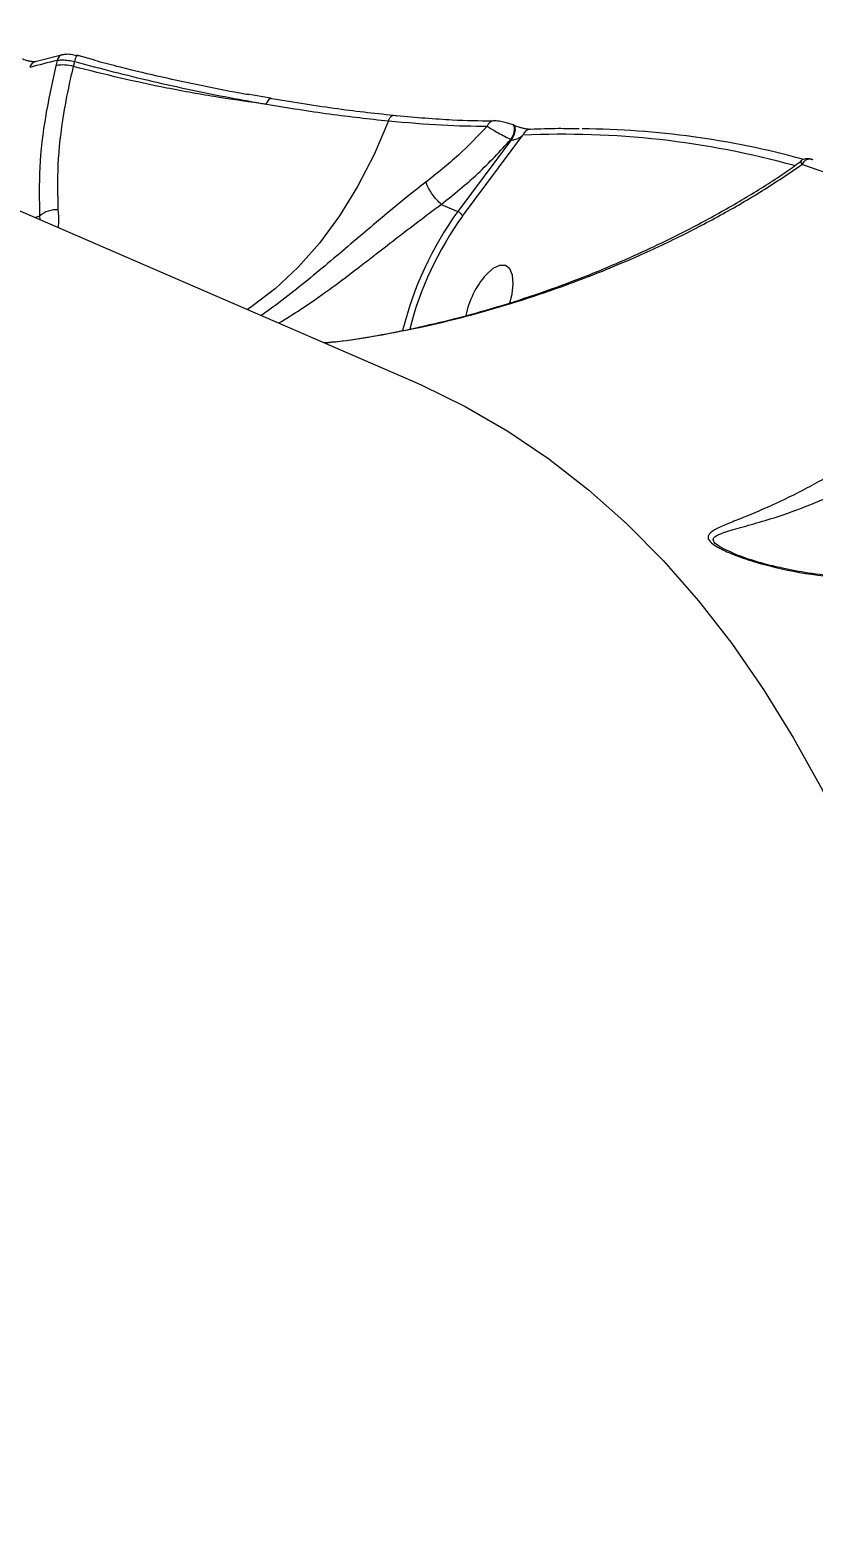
# Model space of a CAD drawing. Header units: millimetres. Extents: x -4781 to 5098, y -4410 to 4664.
# Drawn here: x -310.6 to -229.2, y -889.9 to -735 of the extents above; entities that cross this region are included whole.
import ezdxf

# ---------------------------------------------------------------- set-up
doc = ezdxf.new("R2010")
doc.units = ezdxf.units.MM
for name, color, linetype in [('DIKOM_ОБЪЕКТ', 7, 'Continuous'), ('DIKOM_РАЗМЕР_ЗОНА', 7, 'Continuous'), ('DIKOM_РАЗМЕР_ОБЪЕКТА', 7, 'Continuous')]:
    doc.layers.add(name, color=color, linetype=linetype)
doc.styles.add('style1', font='arial.ttf', dxfattribs={"width": 0.8})
doc.dimstyles.new('1-50', dxfattribs={"dimtxt": 300, "dimasz": 200, "dimexe": 100, "dimexo": 0, "dimgap": 100, "dimtad": 1, "dimtxsty": 'style1', "dimcen": 200, "dimclrd": 7, "dimclre": 7, "dimclrt": 7, "dimadec": 1, "dimazin": 2, "dimtfac": 1, "dimtmove": 0, "dimatfit": 2, "dimfxl": 0, "dimlwd": 25, "dimlwe": 18, "dimarcsym": 0})

# ---------------------------------------------------------------- blocks, each defined once
blk = doc.blocks.new('*D54')
at = {"layer": 'Defpoints', "color": 0, "transparency": 16777216}
for p in [(2534.93, 1098.4), (-3331.22, 763.4), (2534.93, -3200.56)]:
    blk.add_point(p, dxfattribs=at)
at = {"layer": 'DIKOM_РАЗМЕР_ОБЪЕКТА', "color": 7, "lineweight": 18, "transparency": 16777216}
for p, q in [((2534.93, 1098.4), (2534.93, -3300.56)), ((-3331.22, 763.4), (-3331.22, -3300.56))]:
    blk.add_line(p, q, dxfattribs=at)
at = {"layer": 'DIKOM_РАЗМЕР_ОБЪЕКТА', "color": 7, "lineweight": 25, "transparency": 16777216}
blk.add_line((-3131.22, -3200.56), (2334.93, -3200.56), dxfattribs=at)
at = {"layer": 'DIKOM_РАЗМЕР_ОБЪЕКТА', "color": 7, "transparency": 16777216}
for points in [[(-3131.22, -3167.23), (-3131.22, -3233.9), (-3331.22, -3200.56)], [(2334.93, -3167.23), (2334.93, -3233.9), (2534.93, -3200.56)]]:
    blk.add_solid(points, dxfattribs=at)
at = {"layer": 'DIKOM_РАЗМЕР_ОБЪЕКТА', "color": 7, "transparency": 16777216, "insert": (941.13, -2947.39), "char_height": 300, "attachment_point": 5, "style": 'style1'}
blk.add_mtext('5870', dxfattribs=at)
blk = doc.blocks.new('*D57')
at = {"layer": 'Defpoints', "color": 0, "transparency": 16777216}
for p in [(4034.06, 1180.11), (-4781.22, 856.14), (4034.06, -4310.06)]:
    blk.add_point(p, dxfattribs=at)
at = {"layer": 'DIKOM_РАЗМЕР_ЗОНА', "color": 7, "lineweight": 18, "transparency": 16777216}
for p, q in [((4034.06, 1180.11), (4034.06, -4410.06)), ((-4781.22, 856.14), (-4781.22, -4410.06))]:
    blk.add_line(p, q, dxfattribs=at)
at = {"layer": 'DIKOM_РАЗМЕР_ЗОНА', "color": 7, "lineweight": 25, "transparency": 16777216}
blk.add_line((-4581.22, -4310.06), (3834.06, -4310.06), dxfattribs=at)
at = {"layer": 'DIKOM_РАЗМЕР_ЗОНА', "color": 7, "transparency": 16777216}
for points in [[(-4581.22, -4276.72), (-4581.22, -4343.39), (-4781.22, -4310.06)], [(3834.06, -4276.72), (3834.06, -4343.39), (4034.06, -4310.06)]]:
    blk.add_solid(points, dxfattribs=at)
at = {"layer": 'DIKOM_РАЗМЕР_ЗОНА', "color": 7, "transparency": 16777216, "insert": (-1490.8, -4056.88), "char_height": 300, "attachment_point": 5, "style": 'style1'}
blk.add_mtext('8820', dxfattribs=at)

msp = doc.modelspace()

# ---------------------------------------------------------------- linework, layer by layer
at = {"layer": 'DIKOM_ОБЪЕКТ', "color": 7, "linetype": 'Continuous', "lineweight": 15}
for p, q in [((-539.698, -655.018), (-270.839, -771.456)), ((-310.056, -738.271), (-307.185, -737.542)), ((-307.774, -738.156), (-307.909, -738.705)), ((-306.081, -738.794), (-305.956, -738.287)), ((-305.77, -737.594), (-303.892, -738.102)), ((-288.019, -741.635), (-285.611, -742.06)), ((-262.863, -744.419), (-262.394, -744.413)), ((-260.411, -744.845), (-260.504, -744.828)), ((-260.411, -744.845), (-260.339, -744.876)), ((-260.574, -746.385), (-266.16, -753.849)), ((-265.664, -754.32), (-259.384, -745.929)), ((-260.646, -746.354), (-260.574, -746.385)), ((-267.878, -753.103), (-267.871, -753.107)), ((-267.871, -753.107), (-266.16, -753.849)), ((-309.603, -754.327), (-310.05, -754.474)), ((-309.603, -754.327), (-309.584, -754.676))]:
    msp.add_line(p, q, dxfattribs=at)
at = {"layer": 'DIKOM_ОБЪЕКТ', "color": 7, "linetype": 'Continuous', "lineweight": 15, "flags": 128}
for points in [[(-305.783, -737.643), (-305.782, -737.641), (-305.781, -737.637)], [(-273.366, -744.433), (-274.858, -747.936), (-276.56, -751.24), (-278.454, -754.312), (-280.522, -757.123), (-282.744, -759.644), (-285.096, -761.85), (-287.557, -763.72), (-288.009, -764.019)], [(-273.366, -744.433), (-273.295, -744.271), (-273.207, -744.129), (-273.105, -744.013), (-272.992, -743.926), (-272.872, -743.871), (-272.75, -743.851), (-272.629, -743.867), (-272.514, -743.917)], [(-262.394, -744.413), (-262.337, -744.41), (-262.336, -744.41)], [(-260.646, -746.354), (-260.5, -746.126), (-260.38, -745.87), (-260.293, -745.604), (-260.249, -745.352), (-260.25, -745.132), (-260.296, -744.963), (-260.383, -744.859), (-260.411, -744.845)], [(-260.574, -746.385), (-260.428, -746.157), (-260.308, -745.901), (-260.221, -745.635), (-260.177, -745.383), (-260.178, -745.163), (-260.223, -744.995), (-260.311, -744.891), (-260.337, -744.876)], [(-260.739, -763.324), (-260.519, -762.449), (-260.395, -761.357), (-260.477, -760.447), (-260.758, -759.794), (-261.215, -759.448), (-261.812, -759.44), (-262.5, -759.769), (-263.223, -760.409)], [(-270.839, -771.456), (-269.974, -771.837), (-265.398, -774.084), (-260.967, -776.655), (-256.688, -779.548), (-252.563, -782.759), (-248.596, -786.285), (-244.79, -790.124), (-241.151, -794.272), (-237.68, -798.724), (-234.381, -803.478), (-231.258, -808.528), (-228.312, -813.869), (-225.548, -819.497), (-222.966, -825.406), (-220.571, -831.591), (-218.363, -838.047), (-216.346, -844.766), (-214.521, -851.744), (-212.889, -858.973), (-211.452, -866.447), (-210.212, -874.158), (-209.169, -882.1), (-208.325, -890.265)]]:
    msp.add_lwpolyline(points, dxfattribs=at)
at = {"layer": 'DIKOM_ОБЪЕКТ', "color": 7, "linetype": 'Continuous', "lineweight": 15}
for centre, radius, start, end in [((-274.456, -875.215), 141.05, 103.66325, 104.85769), ((-309.821, -739.06), 0.823, 106.54715, 167.37834), ((-307.171, -742.389), 3.757, 73.13833, 101.33771), ((-306.971, -738.338), 0.824, 105.06092, 167.27644), ((-368.391, -721.109), 64.755, 344.61636, 345.20715), ((-285.262, -742.816), 0.796, 116.23937, 171.91656), ((-285.597, -742.272), 0.171, 41.30053, 95.8098), ((-262.284, -745.267), 0.861, 97.36047, 160.84881), ((-258.531, -746.172), 0.887, 94.442, 164.14061), ((-255.116, -835.374), 89.546, 74.50282, 92.73209), ((-253.737, -833.854), 88.583, 74.69089, 89.67162), ((-229.556, -749.335), 0.924, 69.32608, 156.77694), ((-255.606, -826.548), 81.568, 50.69725, 72.00327), ((-307.906, -756.186), 2.517, 84.43881, 132.38885), ((-237.117, -774.809), 35.817, 144.1828, 166.09205), ((-237.486, -774.649), 34.746, 144.19258, 165.69677), ((-256.129, -766.575), 9.399, 138.99899, 168.22513)]:
    msp.add_arc(centre, radius, start, end, dxfattribs=at)
for points, knots in [([(-311.4, -737.989), (-311.388, -737.995), (-311.305, -738.035), (-311.076, -738.114), (-310.744, -738.205), (-310.421, -738.261), (-310.195, -738.278), (-310.068, -738.273), (-310.053, -738.27), (-310.047, -738.269)], [0, 0, 0, 0, 0.0302149, 0.2066948, 0.4052733, 0.611276, 0.772839, 0.8981378, 1, 1, 1, 1]), ([(-307.909, -738.705), (-308.292, -740.435), (-309.1, -744.089), (-309.712, -749.417), (-309.64, -752.675), (-309.603, -754.327)], [0, 0, 0, 0, 0.30697067, 0.64846941, 1, 1, 1, 1]), ([(-307.774, -738.156), (-307.742, -738.148), (-307.591, -738.109), (-307.222, -738.086), (-306.615, -738.136), (-306.176, -738.237), (-305.956, -738.287)], [0, 0, 0, 0, 0.0818827, 0.3880383, 0.6939546, 1, 1, 1, 1]), ([(-307.183, -737.544), (-307.065, -737.523), (-306.752, -737.469), (-306.224, -737.521), (-305.803, -737.635), (-305.605, -737.689)], [0, 0, 0, 0, 0.24313565, 0.64460669, 1, 1, 1, 1]), ([(-305.956, -738.287), (-303.282, -738.988), (-299.23, -740.048), (-293.863, -741.222), (-289.874, -742.027), (-287.313, -742.48), (-286.051, -742.704)], [0, 0, 0, 0, 0.3951682, 0.5986698, 0.802166, 1, 1, 1, 1]), ([(-287.91, -741.721), (-288.391, -741.636), (-290.164, -741.322), (-293.332, -740.681), (-297.416, -739.789), (-300.954, -738.953), (-303.126, -738.376), (-303.896, -738.172)], [0, 0, 0, 0, 0.093965, 0.3460533, 0.5981337, 0.8575505, 1, 1, 1, 1]), ([(-307.662, -753.681), (-307.706, -752.154), (-307.794, -749.054), (-307.244, -744.383), (-306.581, -740.896), (-306.186, -739.237), (-306.081, -738.794)], [0, 0, 0, 0, 0.3414947, 0.6930081, 0.9180052, 1, 1, 1, 1]), ([(-286.051, -742.704), (-287.733, -742.476), (-291.118, -742.016), (-296.214, -741.084), (-301.226, -740.021), (-304.457, -739.204), (-306.081, -738.794)], [0, 0, 0, 0, 0.2598475, 0.5228418, 0.7602297, 1, 1, 1, 1]), ([(-286.051, -742.704), (-283.822, -743.064), (-279.313, -743.792), (-275.364, -744.217), (-273.366, -744.433)], [0, 0, 0, 0, 0.4941634, 1, 1, 1, 1]), ([(-272.514, -743.917), (-274.506, -743.704), (-278.536, -743.274), (-283.14, -742.533), (-285.469, -742.159)], [0, 0, 0, 0, 0.4941667, 1, 1, 1, 1]), ([(-273.366, -744.433), (-271.451, -744.6), (-267.572, -744.94), (-264.601, -744.969), (-263.097, -744.984)], [0, 0, 0, 0, 0.493737, 1, 1, 1, 1]), ([(-262.583, -744.462), (-263.907, -744.449), (-266.769, -744.419), (-270.506, -744.092), (-272.514, -743.917)], [0, 0, 0, 0, 0.462429, 1, 1, 1, 1]), ([(-262.335, -744.417), (-262.281, -744.415), (-262.034, -744.407), (-261.61, -744.476), (-261.042, -744.617), (-260.628, -744.746), (-260.445, -744.836), (-260.391, -744.863)], [0, 0, 0, 0, 0.09862679, 0.44880225, 0.69819583, 0.91127329, 1, 1, 1, 1]), ([(-260.337, -744.876), (-260.332, -744.878), (-260.269, -744.91), (-260.083, -744.978), (-259.795, -745.074), (-259.448, -745.168), (-259.067, -745.247), (-258.772, -745.288), (-258.606, -745.288), (-258.602, -745.288), (-258.602, -745.288)], [0, 0, 0, 0, 0.0088347, 0.1184291, 0.2412471, 0.3897077, 0.5775705, 0.8117165, 0.9942044, 1, 1, 1, 1]), ([(-263.097, -744.984), (-264.07, -746.005), (-266.027, -748.058), (-268.315, -749.876), (-269.466, -750.79)], [0, 0, 0, 0, 0.49731717, 1, 1, 1, 1]), ([(-267.871, -753.107), (-266.569, -752.062), (-263.948, -749.957), (-261.752, -747.56), (-260.646, -746.354)], [0, 0, 0, 0, 0.4967504, 1, 1, 1, 1]), ([(-263.097, -744.984), (-262.973, -745.068), (-262.724, -745.235), (-262.13, -745.583), (-261.472, -745.942), (-260.96, -746.202), (-260.708, -746.324), (-260.646, -746.354)], [0, 0, 0, 0, 0.2421325, 0.484477, 0.7176286, 0.931371, 1, 1, 1, 1]), ([(-260.574, -746.385), (-260.554, -746.392), (-260.509, -746.407), (-260.395, -746.414), (-260.207, -746.383), (-259.937, -746.285), (-259.646, -746.128), (-259.469, -745.993), (-259.384, -745.929)], [0, 0, 0, 0, 0.0437341, 0.095481, 0.2159609, 0.418812, 0.7241142, 1, 1, 1, 1]), ([(-258.6, -745.288), (-257.633, -745.25), (-255.934, -745.185), (-254.269, -745.225), (-253.55, -745.242)], [0, 0, 0, 0, 0.5685644, 1, 1, 1, 1]), ([(-280.068, -767.459), (-279.723, -767.432), (-277.594, -767.265), (-273.851, -766.636), (-268.862, -765.648), (-262.42, -764.014), (-255.492, -761.788), (-248.729, -759.089), (-243.439, -756.655), (-238.833, -754.258), (-234.446, -751.712), (-231.752, -749.885), (-230.405, -748.971)], [0, 0, 0, 0, 0.0168028, 0.1036764, 0.1898167, 0.2759781, 0.4511574, 0.5834989, 0.6869949, 0.7904952, 0.8952484, 1, 1, 1, 1]), ([(-279.983, -767.495), (-279.374, -767.431), (-277.525, -767.235), (-274.403, -766.719), (-270.482, -765.947), (-266.289, -764.956), (-261.942, -763.745), (-257.543, -762.323), (-253.158, -760.707), (-248.772, -758.885), (-244.385, -756.849), (-240.039, -754.618), (-235.878, -752.223), (-232.65, -750.193), (-230.928, -748.931), (-230.401, -748.546)], [0, 0, 0, 0, 0.0300618, 0.0912991, 0.1585007, 0.2331402, 0.3139056, 0.3965066, 0.4823713, 0.5716835, 0.6646212, 0.7620884, 0.8608979, 0.9574837, 1, 1, 1, 1]), ([(-230.412, -748.529), (-230.431, -748.536), (-230.539, -748.576), (-230.52, -748.742), (-230.432, -748.917), (-230.405, -748.971)], [0, 0, 0, 0, 0.1320256, 0.73495, 1, 1, 1, 1]), ([(-230.425, -748.529), (-230.394, -748.505), (-230.301, -748.429), (-230.121, -748.366), (-229.922, -748.331), (-229.766, -748.334), (-229.652, -748.349), (-229.542, -748.372), (-229.439, -748.4), (-229.342, -748.432), (-229.296, -748.447)], [0, 0, 0, 0, 0.0715669, 0.2198926, 0.3462661, 0.4481093, 0.5334347, 0.6330305, 0.8240511, 1, 1, 1, 1]), ([(-269.466, -750.79), (-270.219, -751.381), (-271.747, -752.579), (-274.081, -754.516), (-276.427, -756.497), (-278.809, -758.522), (-281.194, -760.525), (-283.611, -762.47), (-285.424, -763.871), (-286.374, -764.495), (-286.588, -764.635)], [0, 0, 0, 0, 0.12063482, 0.24451479, 0.37068755, 0.49977774, 0.64214776, 0.78763345, 0.95226954, 1, 1, 1, 1]), ([(-267.878, -753.103), (-268.039, -752.947), (-268.345, -752.651), (-268.787, -752.089), (-269.147, -751.538), (-269.358, -751.115), (-269.441, -750.884), (-269.462, -750.805), (-269.466, -750.79)], [0, 0, 0, 0, 0.23509664, 0.44718937, 0.65923611, 0.87136394, 0.9763692, 1, 1, 1, 1]), ([(-307.666, -755.506), (-307.656, -755.437), (-307.575, -754.885), (-307.622, -754.243), (-307.662, -753.681)], [0, 0, 0, 0, 0.1253295, 1, 1, 1, 1]), ([(-284.766, -765.424), (-284.01, -764.971), (-282.352, -763.977), (-279.691, -762.096), (-276.88, -759.993), (-274.269, -757.976), (-271.707, -755.98), (-269.797, -754.538), (-268.531, -753.57), (-268.056, -753.253), (-267.879, -753.103), (-267.878, -753.103)], [0, 0, 0, 0, 0.1589438, 0.3485668, 0.502196, 0.6597853, 0.7901616, 0.9240547, 0.9689873, 0.9999342, 1, 1, 1, 1]), ([(-265.664, -754.32), (-265.666, -754.313), (-265.673, -754.291), (-265.7, -754.232), (-265.765, -754.138), (-265.88, -754.022), (-266.018, -753.918), (-266.113, -753.872), (-266.16, -753.849)], [0, 0, 0, 0, 0.0458255, 0.141369, 0.3561878, 0.570902, 0.7855595, 1, 1, 1, 1]), ([(-213.244, -771.695), (-213.781, -772.071), (-215.081, -772.982), (-217.21, -774.502), (-219.866, -776.372), (-222.807, -778.371), (-226.283, -780.573), (-229.95, -782.657), (-233.659, -784.464), (-236.452, -785.622), (-238.405, -786.388), (-239.56, -786.917), (-240.197, -787.411), (-240.166, -787.957), (-239.428, -788.589), (-237.954, -789.316), (-235.993, -790.035), (-232.926, -790.918), (-228.747, -791.711), (-224.66, -792.01), (-222.28, -791.935), (-221.67, -791.916)], [0, 0, 0, 0, 0.031147, 0.0753855, 0.1207345, 0.1821165, 0.2453861, 0.3302597, 0.4176088, 0.5065776, 0.5523802, 0.5980985, 0.6383971, 0.6670939, 0.6962062, 0.7286728, 0.7668129, 0.8059858, 0.8877652, 0.9712472, 1, 1, 1, 1]), ([(-237.759, -789.237), (-238.186, -789.044), (-238.966, -788.691), (-239.425, -788.316), (-239.651, -787.996), (-239.595, -787.647), (-238.712, -787.229), (-237.098, -786.74), (-234.848, -786.131), (-231.992, -785.262), (-228.551, -783.931), (-224.772, -782.169), (-221.211, -780.229), (-218.266, -778.459), (-215.596, -776.771), (-213.534, -775.351), (-212.192, -774.578), (-211.706, -774.19), (-211.706, -774.189)], [0, 0, 0, 0, 0.0374304, 0.0683653, 0.0744689, 0.111504, 0.1654589, 0.2491206, 0.3333432, 0.417445, 0.5390066, 0.660401, 0.7476524, 0.8347792, 0.8964041, 0.9579815, 0.9999656, 1, 1, 1, 1]), ([(-237.556, -789.33), (-237.574, -789.324), (-237.654, -789.295), (-237.713, -789.263), (-237.759, -789.237)], [0, 0, 0, 0, 0.21878243, 1, 1, 1, 1]), ([(-237.554, -789.324), (-237.428, -789.379), (-236.994, -789.566), (-235.946, -789.931), (-234.379, -790.404), (-232.244, -790.92), (-229.563, -791.421), (-226.423, -791.762), (-223.678, -791.884), (-222.062, -791.767), (-221.567, -791.731)], [0, 0, 0, 0, 0.0314621, 0.107932, 0.2169872, 0.3446029, 0.5114086, 0.7139384, 0.912467, 1, 1, 1, 1])]:
    msp.add_open_spline(points, degree=3, knots=knots, dxfattribs=at)

# ---------------------------------------------------------------- dimensions: what is measured, and where the dimension line sits
at = {"layer": 'DIKOM_РАЗМЕР_ЗОНА'}
dim = msp.add_linear_dim(base=(4034.06, -4310.056), p1=(-4781.222, 856.139), p2=(4034.06, 1180.105), text='8820', dimstyle='1-50', dxfattribs=at)
dim.commit()
dim.dimension.update_dxf_attribs({"geometry": '*D57', "text_midpoint": (-1490.8, -4310.056), "dimtype": 160})
at = {"layer": 'DIKOM_РАЗМЕР_ОБЪЕКТА'}
dim = msp.add_linear_dim(base=(2534.928, -3200.563), p1=(-3331.222, 763.397), p2=(2534.928, 1098.401), text='5870', dimstyle='1-50', dxfattribs=at)
dim.commit()
dim.dimension.update_dxf_attribs({"geometry": '*D54', "text_midpoint": (941.132, -3200.563), "dimtype": 160})

doc.saveas('drawing.dxf')
